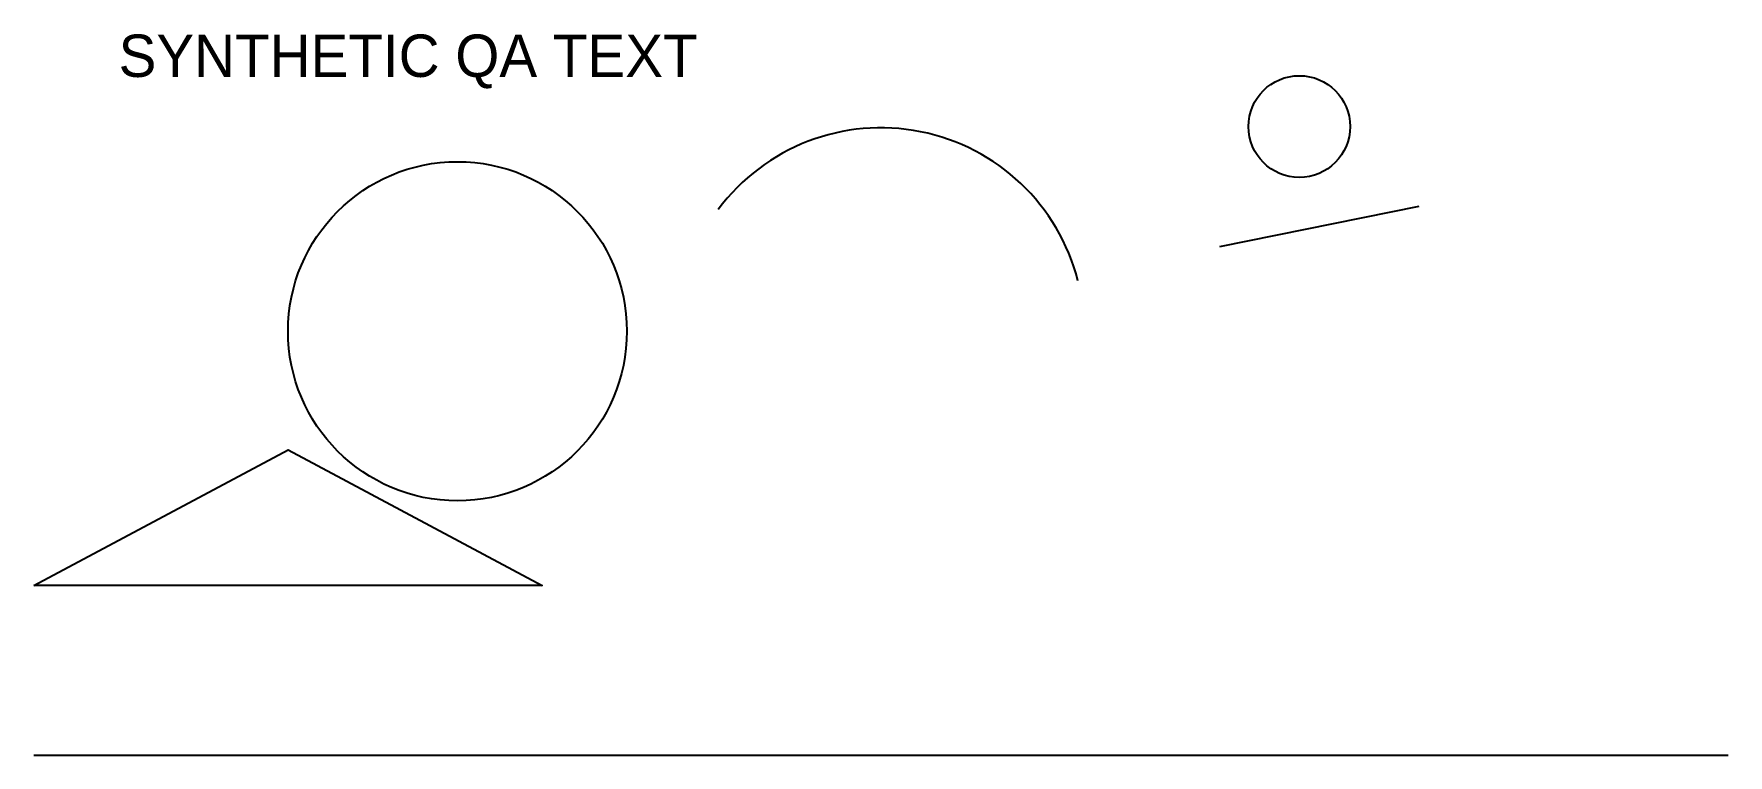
# Model space of a CAD drawing. Header units: millimetres. Extents: x 0 to 100, y 0 to 43.
import ezdxf

# ---------------------------------------------------------------- set-up
doc = ezdxf.new("R2010")
doc.units = ezdxf.units.MM
doc.layers.add('QA_GEOMETRY', color=7, linetype='Continuous')
doc.layers.add('QA_TEXT', color=7, linetype='Continuous')

# ---------------------------------------------------------------- blocks, each defined once
blk = doc.blocks.new('QA_ORDINARY_BLOCK')
at = {"layer": 'QA_GEOMETRY'}
blk.add_line((0, 0), (8, 0), dxfattribs=at)
blk.add_circle((4, 4), 2, dxfattribs=at)

msp = doc.modelspace()

# ---------------------------------------------------------------- linework, layer by layer
at = {"layer": 'QA_GEOMETRY'}
msp.add_line((0, 0), (100, 0), dxfattribs=at)
msp.add_lwpolyline([(0, 10), (15, 18), (30, 10), (0, 10)], close=True, dxfattribs=at)
msp.add_circle((25, 25), 10, dxfattribs=at)
msp.add_arc((50, 25), 12, 14.3239, 143.2394, dxfattribs=at)

# ---------------------------------------------------------------- block references
at = {"layer": 'QA_GEOMETRY', "xscale": 1.5, "yscale": 1.5, "rotation": 11.45915590261646}
msp.add_blockref('QA_ORDINARY_BLOCK', (70, 30), dxfattribs=at)

# ---------------------------------------------------------------- texts
at = {"layer": 'QA_TEXT'}
msp.add_text('SYNTHETIC QA TEXT', height=2.5, dxfattribs=at).set_placement((5, 40))

doc.saveas('drawing.dxf')
